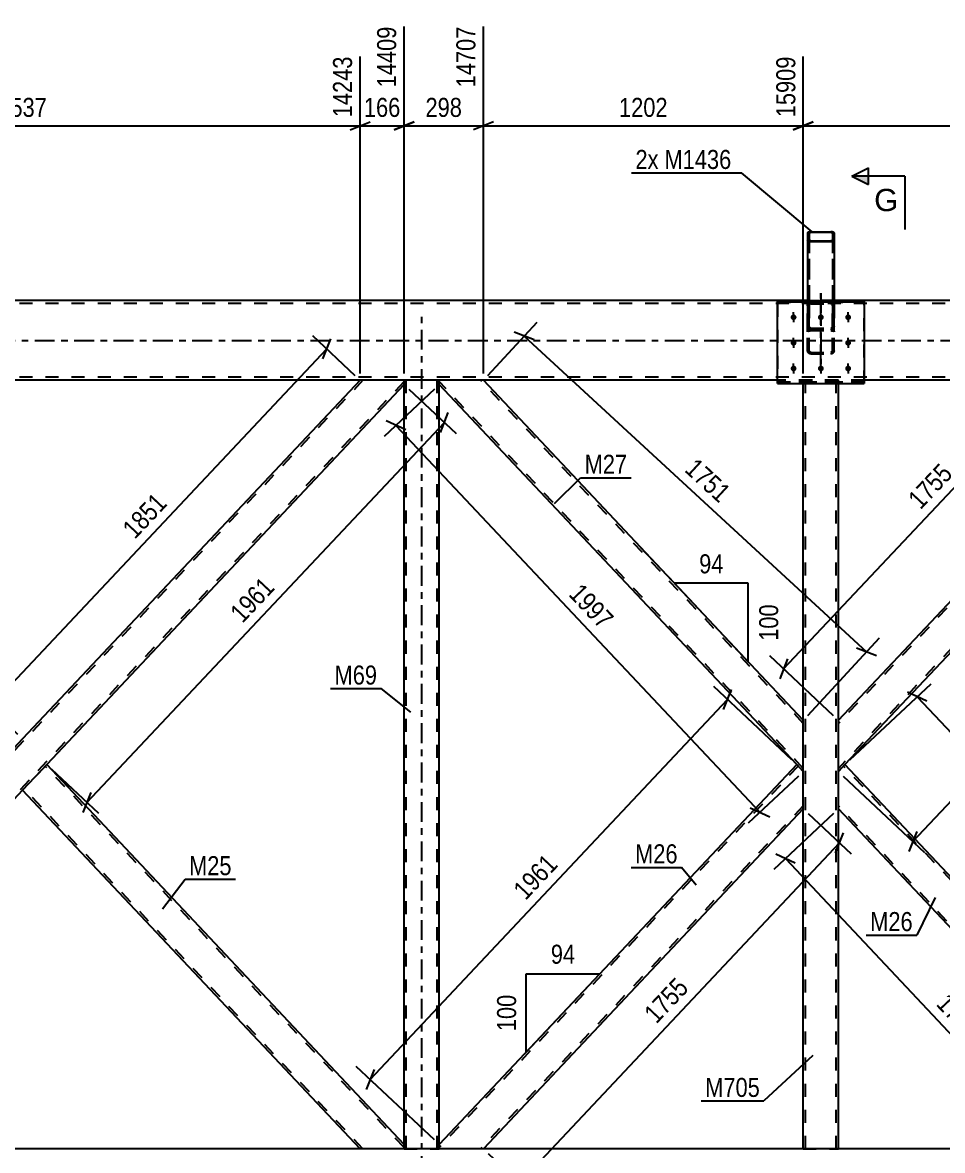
# Model space of a CAD drawing. Header units: millimetres. Extents: x -178 to 1011, y -683 to 158.
# Drawn here: x 519 to 657.3, y -121.8 to 47.8 of the extents above; entities that cross this region are included whole.
import ezdxf

# ---------------------------------------------------------------- set-up
doc = ezdxf.new("R2010")
doc.units = ezdxf.units.MM
doc.linetypes.add('DXK_LINE_DOT2', pattern=[3.9198, 1.9599, -1.9599])
doc.linetypes.add('DXK_LINE_DOT3', pattern=[5.9187, 2.979, -0.9799, 0.9799, -0.9799])
doc.styles.add('Arial', font='ARIAL.TTF', dxfattribs={"height": 0.2})
doc.styles.add('Arial Narrow', font='ARIALN.TTF', dxfattribs={"height": 0.2})

# ---------------------------------------------------------------- blocks, each defined once
blk = doc.blocks.new('Part-389678143-1467 - 1389')
at = {"color": 7, "linetype": 'DXK_LINE_DOT3'}
blk.add_line((639, 7.12), (639, -3.58), dxfattribs=at)
at = {"color": 7, "linetype": 'DXK_LINE_DOT2'}
for p, q in [((637, 5.32), (637.04, 5.51)), ((637, 1.27), (637, 5.32)), ((637, 5.32), (637, 2.08)), ((637.26, 5.41), (637.24, 5.32)), ((637.24, 1.27), (637.24, 5.32)), ((637.24, 2.08), (637.24, 5.32)), ((637.31, 5.5), (637.26, 5.41)), ((637.3, 5.79), (637.48, 5.83)), ((637.39, 5.55), (637.31, 5.5)), ((637.48, 5.57), (637.39, 5.55)), ((637.48, 5.83), (640.52, 5.83)), ((637.48, 5.57), (640.52, 5.57)), ((640.52, 5.83), (640.7, 5.79)), ((640.61, 5.55), (640.52, 5.57)), ((640.69, 5.5), (640.61, 5.55)), ((640.74, 5.41), (640.69, 5.5)), ((640.76, 5.32), (640.74, 5.41)), ((640.76, 1.27), (640.76, 5.32)), ((640.76, 5.32), (640.76, 2.08)), ((640.96, 5.51), (641, 5.32)), ((641, 1.27), (641, 5.32)), ((641, 2.08), (641, 5.32)), ((637, -1.59), (637, 2.08)), ((637.04, 1.89), (637, 2.08)), ((637.24, -1.59), (637.24, 2.08)), ((637.24, 2.08), (637.26, 1.98)), ((637.26, 1.98), (637.31, 1.9)), ((637.48, 1.72), (637.3, 1.69)), ((637.31, 1.9), (637.39, 1.84)), ((637.39, 1.84), (637.48, 1.83)), ((637.48, 1.83), (640.52, 1.83)), ((637.48, 1.72), (640.52, 1.72)), ((640.52, 1.83), (640.61, 1.84)), ((640.7, 1.69), (640.52, 1.72)), ((640.61, 1.84), (640.69, 1.9)), ((640.69, 1.9), (640.74, 1.98)), ((640.74, 1.98), (640.76, 2.08)), ((640.76, -1.59), (640.76, 2.08)), ((641, 2.08), (640.96, 1.89)), ((641, -1.59), (641, 2.08)), ((637.04, 1.44), (637, 1.27)), ((637, -1.59), (637, 1.27)), ((637.14, 1.59), (637.04, 1.44)), ((637.3, 1.69), (637.14, 1.59)), ((637.24, 1.27), (637.26, 1.36)), ((637.24, -1.59), (637.24, 1.27)), ((637.26, 1.36), (637.31, 1.43)), ((637.48, 1.57), (637.3, 1.61)), ((637.31, 1.43), (637.39, 1.48)), ((637.39, 1.48), (637.48, 1.5)), ((637.48, 1.57), (640.52, 1.57)), ((637.48, 1.5), (640.52, 1.5)), ((640.7, 1.61), (640.52, 1.57)), ((640.52, 1.5), (640.61, 1.48)), ((640.61, 1.48), (640.69, 1.43)), ((640.69, 1.43), (640.74, 1.36)), ((640.86, 1.59), (640.7, 1.69)), ((640.74, 1.36), (640.76, 1.27)), ((640.76, -1.59), (640.76, 1.27)), ((640.96, 1.44), (640.86, 1.59)), ((641, 1.27), (640.96, 1.44)), ((641, -1.59), (641, 1.27)), ((637, -1.59), (637.04, -1.76)), ((637.26, -1.67), (637.24, -1.59)), ((637.31, -1.74), (637.26, -1.67)), ((640.74, -1.67), (640.69, -1.74)), ((640.76, -1.59), (640.74, -1.67)), ((640.96, -1.76), (641, -1.59)), ((637.04, -1.76), (637.14, -1.9)), ((637.14, -1.9), (637.3, -2)), ((637.3, -2), (637.48, -2.04)), ((637.39, -1.79), (637.31, -1.74)), ((637.48, -1.81), (637.39, -1.79)), ((637.48, -1.81), (640.52, -1.81)), ((637.48, -2.04), (640.52, -2.04)), ((640.61, -1.79), (640.52, -1.81)), ((640.52, -2.04), (640.7, -2)), ((640.69, -1.74), (640.61, -1.79)), ((640.7, -2), (640.86, -1.9)), ((640.86, -1.9), (640.96, -1.76))]:
    blk.add_line(p, q, dxfattribs=at)
for centre, start, end in [((637.5, 5.34), 114.32, 159.2417), ((640.5, 5.34), 20.7583, 65.68), ((637.5, 2.06), 200.7583, 245.68), ((640.5, 2.06), 294.32, 339.2417)]:
    blk.add_arc(centre, 0.496, start, end, dxfattribs=at)
blk = doc.blocks.new('Part-389678143-1555 - 1389')
at = {"color": 7, "linetype": 'DXK_LINE_DOT2'}
blk.add_line((798, -121.6), (-18.36, -121.6), dxfattribs=at)
at = {"color": 2, "linetype": 'Continuous'}
blk.add_line((793.2, -121.6), (216.6, -121.6), dxfattribs=at)
blk = doc.blocks.new('Part-389678143-41321 - 1389')
at = {"color": 7, "linetype": 'DXK_LINE_DOT2'}
for p, q in [((637, 16.16), (637.04, 16.23)), ((637, 16.16), (637, 5.69)), ((637.04, 16.23), (637.14, 16.28)), ((637.14, 16.28), (637.3, 16.32)), ((637.26, 16.19), (637.24, 16.16)), ((637.24, 16.16), (637.24, 5.69)), ((637.31, 16.22), (637.26, 16.19)), ((637.3, 16.32), (637.48, 16.33)), ((637.39, 16.24), (637.31, 16.22)), ((637.48, 16.25), (637.39, 16.24)), ((637.48, 16.33), (640.52, 16.33)), ((637.48, 16.25), (640.52, 16.25)), ((640.52, 16.33), (640.7, 16.32)), ((640.61, 16.24), (640.52, 16.25)), ((640.69, 16.22), (640.61, 16.24)), ((640.74, 16.19), (640.69, 16.22)), ((640.7, 16.32), (640.86, 16.28)), ((640.76, 16.16), (640.74, 16.19)), ((640.76, 16.16), (640.76, 5.69)), ((640.86, 16.28), (640.96, 16.23)), ((640.96, 16.23), (641, 16.16)), ((641, 16.16), (641, 5.69)), ((637.04, 14.99), (637, 15.05)), ((637.14, 14.93), (637.04, 14.99)), ((637.3, 14.89), (637.14, 14.93)), ((637.24, 15.05), (637.26, 15.02)), ((637.26, 15.02), (637.31, 14.99)), ((637.48, 14.88), (637.3, 14.89)), ((637.31, 14.99), (637.39, 14.97)), ((637.39, 14.97), (637.48, 14.96)), ((637.48, 14.96), (640.52, 14.96)), ((637.48, 14.88), (640.52, 14.88)), ((640.52, 14.96), (640.61, 14.97)), ((640.7, 14.89), (640.52, 14.88)), ((640.61, 14.97), (640.69, 14.99)), ((640.69, 14.99), (640.74, 15.02)), ((640.86, 14.93), (640.7, 14.89)), ((640.74, 15.02), (640.76, 15.05)), ((640.96, 14.99), (640.86, 14.93)), ((641, 15.05), (640.96, 14.99)), ((641, 6), (637, 6)), ((637, 5.83), (637.24, 5.83)), ((637, 5.69), (637.04, 5.62)), ((637.04, 5.62), (637.14, 5.57)), ((637.14, 5.57), (637.3, 5.53)), ((637.26, 5.66), (637.24, 5.69)), ((637.31, 5.63), (637.26, 5.66)), ((637.3, 5.53), (637.48, 5.51)), ((637.39, 5.61), (637.31, 5.63)), ((637.48, 5.6), (637.39, 5.61)), ((637.48, 5.6), (640.52, 5.6)), ((637.48, 5.51), (640.52, 5.51)), ((640.61, 5.61), (640.52, 5.6)), ((640.52, 5.51), (640.7, 5.53)), ((640.69, 5.63), (640.61, 5.61)), ((640.74, 5.66), (640.69, 5.63)), ((640.7, 5.53), (640.86, 5.57)), ((640.76, 5.69), (640.74, 5.66)), ((640.76, 5.83), (641, 5.83)), ((640.86, 5.57), (640.96, 5.62)), ((640.96, 5.62), (641, 5.69))]:
    blk.add_line(p, q, dxfattribs=at)
blk = doc.blocks.new('Part-389678143-1482 - 1389')
at = {"color": 2, "linetype": 'Continuous'}
for p, q in [((641.64, -57.14), (689.73, -6)), ((696.36, -6.66), (642.63, -63.8)), ((696.36, -6.66), (696.36, -6)), ((641.64, -63.91), (641.64, -57.14)), ((641.64, -64.85), (641.64, -63.91))]:
    blk.add_line(p, q, dxfattribs=at)
at = {"color": 7, "linetype": 'DXK_LINE_DOT2'}
for p, q in [((690.17, -6), (641.64, -57.61)), ((696.36, -6.19), (641.64, -64.38)), ((696.36, -6), (689.73, -6)), ((642.63, -63.8), (641.64, -64.85)), ((641.64, -64.78), (641.64, -63.91)), ((641.64, -64.38), (641.64, -64.34))]:
    blk.add_line(p, q, dxfattribs=at)
blk = doc.blocks.new('Part-389678143-1570 - 1389')
at = {"color": 7, "linetype": 'DXK_LINE_DOT2'}
for p, q in [((838, 5.52), (0, 5.52)), ((641, 6), (637, 6)), ((838, -5.52), (0, -5.52)), ((645.5, -6), (632.5, -6))]:
    blk.add_line(p, q, dxfattribs=at)
at = {"color": 2, "linetype": 'Continuous'}
for p, q in [((637, 6), (461, 6)), ((817, 6), (641, 6)), ((632.5, -6), (465.5, -6)), ((812.5, -6), (645.5, -6))]:
    blk.add_line(p, q, dxfattribs=at)
at = {"color": 7, "linetype": 'DXK_LINE_DOT3'}
blk.add_line((0, 0), (838, 0), dxfattribs=at)
blk = doc.blocks.new('Bolt-389678143-1592 - 1389')
at = {"color": 1, "linetype": 'DXK_LINE_DOT2'}
for p, q in [((634.9, 3.08), (634.9, 4.22)), ((639, 3.08), (639, 4.22)), ((643.1, 3.08), (643.1, 4.22)), ((634.9, -0.77), (634.9, 0.36)), ((643.1, -0.77), (643.1, 0.36)), ((634.9, -4.63), (634.9, -3.49)), ((639, -4.63), (639, -3.49)), ((643.1, -4.63), (643.1, -3.49))]:
    blk.add_line(p, q, dxfattribs=at)
blk = doc.blocks.new('Part-389678143-1683 - 1389')
at = {"color": 7, "linetype": 'DXK_LINE_DOT2'}
for p, q in [((645.5, 5.95), (632.5, 5.95)), ((632.5, 5.95), (632.5, 5.48)), ((632.5, 5.73), (645.5, 5.73)), ((632.5, 5.52), (632.5, -6.48)), ((645.5, 5.95), (645.5, 5.48)), ((645.5, -6.48), (645.5, 5.52)), ((645.5, -6.27), (632.5, -6.27)), ((632.5, -6.48), (645.5, -6.48))]:
    blk.add_line(p, q, dxfattribs=at)
blk = doc.blocks.new('Part-389678143-1684 - 1389')
at = {"color": 7, "linetype": 'DXK_LINE_DOT3'}
blk.add_line((639, -3.58), (639, 7.12), dxfattribs=at)
at = {"color": 7, "linetype": 'DXK_LINE_DOT2'}
for p, q in [((637.03, 5.48), (637, 5.32)), ((637, 5.32), (637, 1.27)), ((637, 2.08), (637, 5.22)), ((637.04, 5.51), (637.03, 5.48)), ((637.24, 5.32), (637.26, 5.41)), ((637.24, 5.32), (637.24, 1.27)), ((637.24, 2.08), (637.24, 5.22)), ((637.26, 5.41), (637.31, 5.5)), ((637.48, 5.83), (637.3, 5.79)), ((637.31, 5.5), (637.39, 5.55)), ((637.39, 5.55), (637.48, 5.57)), ((637.48, 5.83), (640.52, 5.83)), ((637.48, 5.57), (640.52, 5.57)), ((640.7, 5.79), (640.52, 5.83)), ((640.52, 5.57), (640.61, 5.55)), ((640.61, 5.55), (640.69, 5.5)), ((640.69, 5.5), (640.74, 5.41)), ((640.74, 5.41), (640.76, 5.32)), ((640.76, 5.32), (640.76, 1.27)), ((640.76, 2.08), (640.76, 5.22)), ((640.97, 5.48), (640.96, 5.51)), ((641, 5.32), (640.97, 5.48)), ((641, 5.32), (641, 1.27)), ((641, 2.08), (641, 5.22)), ((637, -1.59), (637, 2.08)), ((637, 2.08), (637.04, 1.89)), ((637.24, -1.59), (637.24, 2.08)), ((637.26, 1.98), (637.24, 2.08)), ((637.31, 1.9), (637.26, 1.98)), ((637.3, 1.69), (637.48, 1.72)), ((637.39, 1.84), (637.31, 1.9)), ((637.48, 1.83), (637.39, 1.84)), ((637.48, 1.83), (640.52, 1.83)), ((637.48, 1.72), (640.52, 1.72)), ((640.61, 1.84), (640.52, 1.83)), ((640.52, 1.72), (640.7, 1.69)), ((640.69, 1.9), (640.61, 1.84)), ((640.74, 1.98), (640.69, 1.9)), ((640.76, 2.08), (640.74, 1.98)), ((640.76, -1.59), (640.76, 2.08)), ((640.96, 1.89), (641, 2.08)), ((641, -1.59), (641, 2.08)), ((637, 1.27), (637.04, 1.44)), ((637, -1.59), (637, 1.27)), ((637.04, 1.44), (637.14, 1.59)), ((637.14, 1.59), (637.3, 1.69)), ((637.26, 1.36), (637.24, 1.27)), ((637.24, -1.59), (637.24, 1.27)), ((637.31, 1.43), (637.26, 1.36)), ((637.3, 1.61), (637.48, 1.57)), ((637.39, 1.48), (637.31, 1.43)), ((637.48, 1.5), (637.39, 1.48)), ((637.48, 1.57), (640.52, 1.57)), ((637.48, 1.5), (640.52, 1.5)), ((640.52, 1.57), (640.7, 1.61)), ((640.61, 1.48), (640.52, 1.5)), ((640.69, 1.43), (640.61, 1.48)), ((640.74, 1.36), (640.69, 1.43)), ((640.7, 1.69), (640.86, 1.59)), ((640.76, 1.27), (640.74, 1.36)), ((640.76, -1.59), (640.76, 1.27)), ((640.86, 1.59), (640.96, 1.44)), ((640.96, 1.44), (641, 1.27)), ((641, -1.59), (641, 1.27)), ((637.04, -1.76), (637, -1.59)), ((637.24, -1.59), (637.26, -1.67)), ((637.26, -1.67), (637.31, -1.74)), ((640.69, -1.74), (640.74, -1.67)), ((640.74, -1.67), (640.76, -1.59)), ((641, -1.59), (640.96, -1.76)), ((637.14, -1.9), (637.04, -1.76)), ((637.3, -2), (637.14, -1.9)), ((637.48, -2.04), (637.3, -2)), ((637.31, -1.74), (637.39, -1.79)), ((637.39, -1.79), (637.48, -1.81)), ((637.48, -1.81), (640.52, -1.81)), ((637.48, -2.04), (640.52, -2.04)), ((640.52, -1.81), (640.61, -1.79)), ((640.7, -2), (640.52, -2.04)), ((640.61, -1.79), (640.69, -1.74)), ((640.86, -1.9), (640.7, -2)), ((640.96, -1.76), (640.86, -1.9))]:
    blk.add_line(p, q, dxfattribs=at)
for centre, start, end in [((637.5, 5.34), 114.32, 159.2417), ((640.5, 5.34), 20.7583, 65.68), ((637.5, 2.06), 200.7583, 245.68), ((640.5, 2.06), 294.32, 339.2417)]:
    blk.add_arc(centre, 0.496, start, end, dxfattribs=at)
blk = doc.blocks.new('Part-389678143-1830 - 1389')
at = {"color": 7, "linetype": 'DXK_LINE_DOT3'}
blk.add_line((579, -131.6), (579, 4), dxfattribs=at)
at = {"color": 7, "linetype": 'DXK_LINE_DOT2'}
for p, q in [((581.64, -6), (576.36, -6)), ((576.36, -6.66), (576.36, -6)), ((576.68, -121.6), (576.68, -6)), ((581.32, -121.6), (581.32, -6)), ((581.64, -6.66), (581.64, -6)), ((576.36, -121.6), (576.36, -120.94)), ((576.36, -121.6), (581.64, -121.6)), ((581.64, -121.6), (581.64, -120.94))]:
    blk.add_line(p, q, dxfattribs=at)
at = {"color": 2, "linetype": 'Continuous'}
for p, q in [((576.36, -120.94), (576.36, -6.66)), ((581.64, -120.94), (581.64, -6.66))]:
    blk.add_line(p, q, dxfattribs=at)
blk = doc.blocks.new('Part-389678143-1765 - 1389')
at = {"color": 2, "linetype": 'Continuous'}
for p, q in [((642.63, -63.8), (641.64, -64.85)), ((696.36, -120.94), (642.63, -63.8)), ((641.64, -69.53), (641.64, -64.85)), ((641.64, -70.46), (641.64, -69.53)), ((689.73, -121.6), (641.64, -70.46)), ((696.36, -121.6), (696.36, -120.94))]:
    blk.add_line(p, q, dxfattribs=at)
at = {"color": 7, "linetype": 'DXK_LINE_DOT2'}
for p, q in [((696.36, -121.41), (642.41, -64.03)), ((641.64, -70.39), (641.64, -69.53)), ((690.17, -121.6), (641.64, -69.99)), ((696.36, -121.6), (689.73, -121.6))]:
    blk.add_line(p, q, dxfattribs=at)
blk = doc.blocks.new('Part-389678143-1780 - 1389')
at = {"color": 2, "linetype": 'Continuous'}
for p, q in [((522.63, -63.8), (519, -67.65)), ((576.36, -120.94), (522.63, -63.8)), ((569.73, -121.6), (519, -67.65)), ((576.36, -121.6), (576.36, -120.94))]:
    blk.add_line(p, q, dxfattribs=at)
at = {"color": 7, "linetype": 'DXK_LINE_DOT2'}
for p, q in [((576.36, -121.41), (522.41, -64.03)), ((519.22, -67.42), (519.24, -67.4)), ((570.17, -121.6), (519.22, -67.42)), ((576.36, -121.6), (569.73, -121.6))]:
    blk.add_line(p, q, dxfattribs=at)
blk = doc.blocks.new('Part-389678143-41324 - 1389')
at = {"color": 2, "linetype": 'Continuous'}
for p, q in [((637.04, 16.23), (637, 16.16)), ((637, 16.16), (637, 5.95)), ((637.14, 16.28), (637.04, 16.23)), ((637.3, 16.32), (637.14, 16.28)), ((637.24, 16.16), (637.26, 16.19)), ((637.24, 16.16), (637.24, 15.05)), ((637.26, 16.19), (637.31, 16.22)), ((637.48, 16.34), (637.3, 16.32)), ((637.31, 16.22), (637.39, 16.24)), ((637.39, 16.24), (637.48, 16.25)), ((637.48, 16.34), (640.52, 16.34)), ((637.48, 16.25), (640.52, 16.25)), ((640.7, 16.32), (640.52, 16.34)), ((640.52, 16.25), (640.61, 16.24)), ((640.61, 16.24), (640.69, 16.22)), ((640.69, 16.22), (640.74, 16.19)), ((640.86, 16.28), (640.7, 16.32)), ((640.74, 16.19), (640.76, 16.16)), ((640.76, 16.16), (640.76, 15.05)), ((640.96, 16.23), (640.86, 16.28)), ((641, 16.16), (640.96, 16.23)), ((641, 16.16), (641, 5.95)), ((637, 15.05), (637.04, 14.99)), ((637.04, 14.99), (637.14, 14.93)), ((637.14, 14.93), (637.3, 14.89)), ((637.26, 15.02), (637.24, 15.05)), ((637.31, 14.99), (637.26, 15.02)), ((637.3, 14.89), (637.48, 14.88)), ((637.39, 14.97), (637.31, 14.99)), ((637.48, 14.97), (637.39, 14.97)), ((637.48, 14.97), (640.52, 14.97)), ((637.48, 14.88), (640.52, 14.88)), ((640.61, 14.97), (640.52, 14.97)), ((640.52, 14.88), (640.7, 14.89)), ((640.69, 14.99), (640.61, 14.97)), ((640.74, 15.02), (640.69, 14.99)), ((640.7, 14.89), (640.86, 14.93)), ((640.76, 15.05), (640.74, 15.02)), ((640.86, 14.93), (640.96, 14.99)), ((640.96, 14.99), (641, 15.05))]:
    blk.add_line(p, q, dxfattribs=at)
at = {"color": 7, "linetype": 'DXK_LINE_DOT2'}
for p, q in [((637.24, 15.05), (637.24, 5.69)), ((640.76, 15.05), (640.76, 5.69)), ((641, 6), (637, 6)), ((637, 5.95), (637, 5.69)), ((637, 5.83), (637.24, 5.83)), ((637.04, 5.62), (637, 5.69)), ((637.14, 5.57), (637.04, 5.62)), ((637.3, 5.53), (637.14, 5.57)), ((637.24, 5.69), (637.26, 5.66)), ((637.26, 5.66), (637.31, 5.63)), ((637.48, 5.51), (637.3, 5.53)), ((637.31, 5.63), (637.39, 5.61)), ((637.39, 5.61), (637.48, 5.6)), ((637.48, 5.6), (640.52, 5.6)), ((637.48, 5.51), (640.52, 5.51)), ((640.52, 5.6), (640.61, 5.61)), ((640.7, 5.53), (640.52, 5.51)), ((640.61, 5.61), (640.69, 5.63)), ((640.69, 5.63), (640.74, 5.66)), ((640.86, 5.57), (640.7, 5.53)), ((640.74, 5.66), (640.76, 5.69)), ((640.76, 5.83), (641, 5.83)), ((640.96, 5.62), (640.86, 5.57)), ((641, 5.69), (640.96, 5.62)), ((641, 5.95), (641, 5.69))]:
    blk.add_line(p, q, dxfattribs=at)
blk = doc.blocks.new('Part-389678143-1885 - 1389')
at = {"color": 2, "linetype": 'Continuous'}
for p, q in [((581.64, -6.66), (581.64, -6)), ((635.38, -63.8), (581.64, -6.66)), ((636.36, -57.14), (588.27, -6)), ((636.36, -64.85), (636.36, -57.14))]:
    blk.add_line(p, q, dxfattribs=at)
at = {"color": 7, "linetype": 'DXK_LINE_DOT2'}
for p, q in [((588.27, -6), (581.64, -6)), ((636.36, -64.38), (581.64, -6.19)), ((636.36, -57.61), (587.83, -6)), ((636.36, -64.85), (635.38, -63.8)), ((636.36, -64.38), (636.36, -64.34))]:
    blk.add_line(p, q, dxfattribs=at)
blk = doc.blocks.new('Part-389678143-1890 - 1389')
at = {"color": 2, "linetype": 'Continuous'}
for p, q in [((635.38, -63.8), (581.64, -120.94)), ((636.36, -64.85), (635.38, -63.8)), ((636.36, -70.46), (636.36, -64.85)), ((636.36, -70.46), (588.27, -121.6)), ((581.64, -121.6), (581.64, -120.94))]:
    blk.add_line(p, q, dxfattribs=at)
at = {"color": 7, "linetype": 'DXK_LINE_DOT2'}
for p, q in [((635.6, -64.03), (581.64, -121.41)), ((636.36, -69.99), (587.83, -121.6)), ((588.27, -121.6), (581.64, -121.6))]:
    blk.add_line(p, q, dxfattribs=at)
blk = doc.blocks.new('Part-389678143-1900 - 1389')
at = {"color": 7, "linetype": 'DXK_LINE_DOT2'}
for p, q in [((570.17, -6), (461.64, -121.41)), ((576.36, -6.19), (467.83, -121.6)), ((576.36, -6), (569.73, -6)), ((519, -59.95), (515.38, -63.8)), ((522.63, -63.8), (519, -67.65)), ((468.27, -121.6), (461.64, -121.6))]:
    blk.add_line(p, q, dxfattribs=at)
at = {"color": 2, "linetype": 'Continuous'}
for p, q in [((569.73, -6), (519, -59.95)), ((576.36, -6.66), (522.63, -63.8)), ((576.36, -6.66), (576.36, -6)), ((461.64, -120.94), (515.38, -63.8)), ((519, -67.65), (468.27, -121.6)), ((461.64, -121.6), (461.64, -120.94))]:
    blk.add_line(p, q, dxfattribs=at)
blk = doc.blocks.new('Bolt-389678143-1974 - 1389')
at = {"linetype": 'Continuous'}
for points in [[(634.9, 3.89), (634.99, 3.88), (635.08, 3.85), (635.16, 3.81), (635.23, 3.75), (635.28, 3.68), (635.32, 3.6), (635.34, 3.52), (635.34, 3.43), (635.32, 3.35), (635.28, 3.27), (635.23, 3.2), (635.16, 3.14), (635.08, 3.1), (634.99, 3.07), (634.9, 3.06), (634.81, 3.07), (634.72, 3.1), (634.64, 3.14), (634.57, 3.2), (634.52, 3.27), (634.48, 3.35), (634.46, 3.43), (634.46, 3.52), (634.48, 3.6), (634.52, 3.68), (634.57, 3.75), (634.64, 3.81), (634.72, 3.85), (634.81, 3.88)], [(639, 3.89), (639.09, 3.88), (639.18, 3.85), (639.26, 3.81), (639.33, 3.75), (639.38, 3.68), (639.42, 3.6), (639.44, 3.52), (639.44, 3.43), (639.42, 3.35), (639.38, 3.27), (639.33, 3.2), (639.26, 3.14), (639.18, 3.1), (639.09, 3.07), (639, 3.06), (638.91, 3.07), (638.82, 3.1), (638.74, 3.14), (638.67, 3.2), (638.62, 3.27), (638.58, 3.35), (638.56, 3.43), (638.56, 3.52), (638.58, 3.6), (638.62, 3.68), (638.67, 3.75), (638.74, 3.81), (638.82, 3.85), (638.91, 3.88)], [(643.1, 3.89), (643.19, 3.88), (643.28, 3.85), (643.36, 3.81), (643.43, 3.75), (643.48, 3.68), (643.52, 3.6), (643.54, 3.52), (643.54, 3.43), (643.52, 3.35), (643.48, 3.27), (643.43, 3.2), (643.36, 3.14), (643.28, 3.1), (643.19, 3.07), (643.1, 3.06), (643.01, 3.07), (642.92, 3.1), (642.84, 3.14), (642.77, 3.2), (642.72, 3.27), (642.68, 3.35), (642.66, 3.43), (642.66, 3.52), (642.68, 3.6), (642.72, 3.68), (642.77, 3.75), (642.84, 3.81), (642.92, 3.85), (643.01, 3.88)], [(634.9, 0.04), (634.99, 0.03), (635.08, 0), (635.16, -0.04), (635.23, -0.1), (635.28, -0.17), (635.32, -0.25), (635.34, -0.33), (635.34, -0.42), (635.32, -0.5), (635.28, -0.58), (635.23, -0.65), (635.16, -0.71), (635.08, -0.75), (634.99, -0.78), (634.9, -0.79), (634.81, -0.78), (634.72, -0.75), (634.64, -0.71), (634.57, -0.65), (634.52, -0.58), (634.48, -0.5), (634.46, -0.42), (634.46, -0.33), (634.48, -0.25), (634.52, -0.17), (634.57, -0.1), (634.64, -0.04), (634.72, 0), (634.81, 0.03)], [(643.1, 0.04), (643.19, 0.03), (643.28, 0), (643.36, -0.04), (643.43, -0.1), (643.48, -0.17), (643.52, -0.25), (643.54, -0.33), (643.54, -0.42), (643.52, -0.5), (643.48, -0.58), (643.43, -0.65), (643.36, -0.71), (643.28, -0.75), (643.19, -0.78), (643.1, -0.79), (643.01, -0.78), (642.92, -0.75), (642.84, -0.71), (642.77, -0.65), (642.72, -0.58), (642.68, -0.5), (642.66, -0.42), (642.66, -0.33), (642.68, -0.25), (642.72, -0.17), (642.77, -0.1), (642.84, -0.04), (642.92, 0), (643.01, 0.03)], [(634.9, -3.82), (634.99, -3.82), (635.08, -3.85), (635.16, -3.89), (635.23, -3.95), (635.28, -4.02), (635.32, -4.1), (635.34, -4.19), (635.34, -4.27), (635.32, -4.36), (635.28, -4.44), (635.23, -4.51), (635.16, -4.56), (635.08, -4.61), (634.99, -4.63), (634.9, -4.64), (634.81, -4.63), (634.72, -4.61), (634.64, -4.56), (634.57, -4.51), (634.52, -4.44), (634.48, -4.36), (634.46, -4.27), (634.46, -4.19), (634.48, -4.1), (634.52, -4.02), (634.57, -3.95), (634.64, -3.89), (634.72, -3.85), (634.81, -3.82)], [(639, -3.82), (639.09, -3.82), (639.18, -3.85), (639.26, -3.89), (639.33, -3.95), (639.38, -4.02), (639.42, -4.1), (639.44, -4.19), (639.44, -4.27), (639.42, -4.36), (639.38, -4.44), (639.33, -4.51), (639.26, -4.56), (639.18, -4.61), (639.09, -4.63), (639, -4.64), (638.91, -4.63), (638.82, -4.61), (638.74, -4.56), (638.67, -4.51), (638.62, -4.44), (638.58, -4.36), (638.56, -4.27), (638.56, -4.19), (638.58, -4.1), (638.62, -4.02), (638.67, -3.95), (638.74, -3.89), (638.82, -3.85), (638.91, -3.82)], [(643.1, -3.82), (643.19, -3.82), (643.28, -3.85), (643.36, -3.89), (643.43, -3.95), (643.48, -4.02), (643.52, -4.1), (643.54, -4.19), (643.54, -4.27), (643.52, -4.36), (643.48, -4.44), (643.43, -4.51), (643.36, -4.56), (643.28, -4.61), (643.19, -4.63), (643.1, -4.64), (643.01, -4.63), (642.92, -4.61), (642.84, -4.56), (642.77, -4.51), (642.72, -4.44), (642.68, -4.36), (642.66, -4.27), (642.66, -4.19), (642.68, -4.1), (642.72, -4.02), (642.77, -3.95), (642.84, -3.89), (642.92, -3.85), (643.01, -3.82)]]:
    blk.add_hatch(color=1, dxfattribs=at).paths.add_polyline_path(points)
at = {"color": 1, "linetype": 'Continuous'}
for p, q in [((634.9, 3.87), (634.9, 2.74)), ((639, 3.87), (639, 2.74)), ((643.1, 3.87), (643.1, 2.74)), ((634.9, 0.02), (634.9, -1.11)), ((643.1, 0.02), (643.1, -1.11)), ((634.9, -3.83), (634.9, -4.97)), ((639, -3.83), (639, -4.97)), ((643.1, -3.83), (643.1, -4.97))]:
    blk.add_line(p, q, dxfattribs=at)
blk = doc.blocks.new('Part-389678143-2103 - 1389')
at = {"color": 7, "linetype": 'DXK_LINE_DOT2'}
for p, q in [((641.64, -6), (636.36, -6)), ((636.36, -6.48), (636.36, -6)), ((636.68, -121.6), (636.68, -6)), ((641.32, -121.6), (641.32, -6)), ((641.64, -6.48), (641.64, -6)), ((636.36, -70.46), (636.36, -57.14)), ((641.64, -70.46), (641.64, -57.14)), ((636.36, -121.6), (641.64, -121.6))]:
    blk.add_line(p, q, dxfattribs=at)
at = {"color": 2, "linetype": 'Continuous'}
for p, q in [((636.36, -57.14), (636.36, -6.48)), ((641.64, -57.14), (641.64, -6.48)), ((636.36, -121.6), (636.36, -70.46)), ((641.64, -121.6), (641.64, -70.46))]:
    blk.add_line(p, q, dxfattribs=at)
blk = doc.blocks.new('Part-389678143-7969 - 1389')
at = {"color": 2, "linetype": 'Continuous'}
for p, q in [((645.5, 5.95), (632.5, 5.95)), ((632.5, 5.73), (632.5, 5.95)), ((645.5, 5.73), (632.5, 5.73)), ((632.5, -6.48), (632.5, 5.73)), ((645.5, 5.95), (645.5, 5.73)), ((645.5, 5.73), (645.5, -6.48)), ((632.5, -6.48), (645.5, -6.48))]:
    blk.add_line(p, q, dxfattribs=at)
at = {"color": 7, "linetype": 'DXK_LINE_DOT2'}
for p, q in [((632.5, 5.73), (632.5, 5.95)), ((645.5, 5.73), (645.5, 5.95)), ((632.5, -6.26), (645.5, -6.26))]:
    blk.add_line(p, q, dxfattribs=at)
blk = doc.blocks.new('StraightDimension-389678143-45959 - 1389')
at = {"color": 7, "linetype": 'Continuous'}
for p, q in [((576.36, -5), (576.36, 47.2)), ((569.73, -5), (569.73, 42.7)), ((568.23, 31.66), (571.23, 32.86)), ((569.73, 32.26), (576.36, 32.26)), ((577.86, 32.86), (574.86, 31.66))]:
    blk.add_line(p, q, dxfattribs=at)
at = {"color": 0}
blk.add_wipeout([(576.39, 33.01), (576.39, 37.21), (569.71, 37.21), (569.71, 33.01)], dxfattribs=at)
at = {"color": 3, "style": 'Arial Narrow'}
blk.add_text('166', height=2.863, dxfattribs=at).set_placement((570.31, 33.61))
at = {"color": 0, "linetype": 'Continuous'}
blk.add_wipeout([(575.76, 47.8), (571.56, 47.8), (571.56, 37.46), (575.76, 37.46)], dxfattribs=at)
at = {"color": 3, "linetype": 'Continuous', "style": 'Arial Narrow'}
blk.add_text('14409', height=2.863, rotation=90.0002, dxfattribs=at).set_placement((575.16, 38.06))
blk = doc.blocks.new('StraightDimension-389678143-45957 - 1389')
at = {"color": 7, "linetype": 'Continuous'}
for p, q in [((588.27, -5), (588.27, 47.2)), ((636.36, -5), (636.36, 42.7)), ((589.77, 32.86), (586.77, 31.66)), ((588.27, 32.26), (636.36, 32.26)), ((634.86, 31.66), (637.86, 32.86))]:
    blk.add_line(p, q, dxfattribs=at)
at = {"color": 0, "linetype": 'Continuous'}
blk.add_wipeout([(635.76, 43.3), (631.56, 43.3), (631.56, 32.96), (635.76, 32.96)], dxfattribs=at)
at = {"color": 0}
blk.add_wipeout([(616.57, 33.01), (616.57, 37.21), (608.06, 37.21), (608.06, 33.01)], dxfattribs=at)
at = {"color": 3, "linetype": 'Continuous', "style": 'Arial Narrow'}
blk.add_text('15909', height=2.863, rotation=90.0002, dxfattribs=at).set_placement((635.16, 33.56))
at = {"color": 3, "style": 'Arial Narrow'}
blk.add_text('1202', height=2.863, dxfattribs=at).set_placement((608.66, 33.61))
blk = doc.blocks.new('StraightDimension-389678143-2228 - 1389')
at = {"color": 7, "linetype": 'Continuous'}
for p, q in [((580.91, -7.35), (573.37, -14.44)), ((576.59, -13.47), (573.66, -12.11)), ((575.12, -12.79), (629.84, -70.98)), ((635.63, -65.53), (628.09, -72.62)), ((628.38, -70.3), (631.31, -71.66))]:
    blk.add_line(p, q, dxfattribs=at)
at = {"color": 0}
blk.add_wipeout([(605.94, -44.47), (609, -41.59), (603.17, -35.39), (600.11, -38.27)], dxfattribs=at)
at = {"color": 3, "style": 'Arial Narrow'}
blk.add_text('1997', height=2.863, rotation=-46.7591, dxfattribs=at).set_placement((600.96, -38.3))
blk = doc.blocks.new('StraightDimension-389678143-2692 - 1389')
at = {"color": 7, "linetype": 'Continuous'}
for p, q in [((637.09, -71.15), (643.56, -77.23)), ((641.22, -77.09), (642.4, -74.08)), ((593.72, -126.73), (641.81, -75.59)), ((589, -122.29), (595.47, -128.37)), ((594.31, -125.22), (593.13, -128.23))]:
    blk.add_line(p, q, dxfattribs=at)
at = {"color": 0}
blk.add_wipeout([(620.13, -97.54), (617.08, -94.67), (611.24, -100.87), (614.3, -103.74)], dxfattribs=at)
at = {"color": 3, "style": 'Arial Narrow'}
blk.add_text('1755', height=2.863, rotation=46.7591, dxfattribs=at).set_placement((614.28, -102.9))
blk = doc.blocks.new('StraightDimension-389678143-2713 - 1389')
at = {"color": 7, "linetype": 'Continuous'}
for p, q in [((634.65, -63.11), (622.9, -52.06)), ((624.38, -55.52), (625.56, -52.51)), ((571.24, -111.15), (624.97, -54.01)), ((580.91, -120.25), (569.16, -109.2)), ((571.83, -109.65), (570.65, -112.66))]:
    blk.add_line(p, q, dxfattribs=at)
at = {"color": 0}
blk.add_wipeout([(600.47, -78.97), (597.41, -76.09), (591.58, -82.29), (594.64, -85.17)], dxfattribs=at)
at = {"color": 3, "style": 'Arial Narrow'}
blk.add_text('1961', height=2.863, rotation=46.7591, dxfattribs=at).set_placement((594.62, -84.32))
blk = doc.blocks.new('StraightDimension-389678143-45960 - 1389')
at = {"color": 7, "linetype": 'Continuous'}
for p, q in [((468.27, -5), (468.27, 47.2)), ((569.73, -5), (569.73, 42.7)), ((469.77, 32.86), (466.77, 31.66)), ((468.27, 32.26), (569.73, 32.26)), ((568.23, 31.66), (571.23, 32.86))]:
    blk.add_line(p, q, dxfattribs=at)
at = {"color": 0, "linetype": 'Continuous'}
blk.add_wipeout([(569.13, 43.3), (564.93, 43.3), (564.93, 32.96), (569.13, 32.96)], dxfattribs=at)
at = {"color": 0}
blk.add_wipeout([(523.26, 33.01), (523.26, 37.21), (514.75, 37.21), (514.75, 33.01)], dxfattribs=at)
at = {"color": 3, "linetype": 'Continuous', "style": 'Arial Narrow'}
blk.add_text('14243', height=2.863, rotation=90.0002, dxfattribs=at).set_placement((568.53, 33.56))
at = {"color": 3, "style": 'Arial Narrow'}
blk.add_text('2537', height=2.863, dxfattribs=at).set_placement((515.35, 33.61))
blk = doc.blocks.new('StraightDimension-389678143-45958 - 1389')
at = {"color": 7, "linetype": 'Continuous'}
for p, q in [((576.36, -5), (576.36, 47.2)), ((588.27, -5), (588.27, 47.2)), ((574.86, 31.66), (577.86, 32.86)), ((576.36, 32.26), (588.27, 32.26)), ((589.77, 32.86), (586.77, 31.66))]:
    blk.add_line(p, q, dxfattribs=at)
at = {"color": 0}
blk.add_wipeout([(585.66, 33.01), (585.66, 37.21), (578.97, 37.21), (578.97, 33.01)], dxfattribs=at)
at = {"color": 3, "style": 'Arial Narrow'}
blk.add_text('298', height=2.863, dxfattribs=at).set_placement((579.57, 33.61))
at = {"color": 0, "linetype": 'Continuous'}
blk.add_wipeout([(587.67, 47.8), (583.47, 47.8), (583.47, 37.46), (587.67, 37.46)], dxfattribs=at)
at = {"color": 3, "linetype": 'Continuous', "style": 'Arial Narrow'}
blk.add_text('14707', height=2.863, rotation=90.0002, dxfattribs=at).set_placement((587.07, 38.06))
blk = doc.blocks.new('AngleDimension-389678143-2334 - 1389')
at = {"color": 7, "linetype": 'Continuous'}
for p, q in [((611.86, -31.09), (616.99, -36.54)), ((628.09, -36.54), (616.99, -36.54)), ((628.09, -48.34), (616.99, -36.54)), ((628.09, -48.34), (628.09, -36.54))]:
    blk.add_line(p, q, dxfattribs=at)
at = {"color": 0}
for points in [[(624.97, -35.64), (624.97, -31.44), (620.11, -31.44), (620.11, -35.64)], [(633.19, -39.1), (628.99, -39.1), (628.99, -45.79), (633.19, -45.79)]]:
    blk.add_wipeout(points, dxfattribs=at)
at = {"color": 3, "style": 'Arial Narrow'}
blk.add_text('94', height=2.863, dxfattribs=at).set_placement((620.71, -35.04))
blk.add_text('100', height=2.863, rotation=90.0002, dxfattribs=at).set_placement((632.59, -45.19))
blk = doc.blocks.new('StraightDimension-389678143-21541 - 1389')
at = {"color": 7, "linetype": 'Continuous'}
for p, q in [((640.91, -71.15), (631.93, -79.6)), ((635.14, -78.63), (632.21, -77.27)), ((633.67, -77.95), (681.77, -129.09)), ((689.01, -122.29), (680.02, -130.74)), ((680.3, -128.41), (683.23, -129.77))]:
    blk.add_line(p, q, dxfattribs=at)
at = {"color": 0}
blk.add_wipeout([(661.18, -106.11), (664.24, -103.23), (658.41, -97.03), (655.35, -99.91)], dxfattribs=at)
at = {"color": 3, "style": 'Arial Narrow'}
blk.add_text('1755', height=2.863, rotation=-46.7591, dxfattribs=at).set_placement((656.2, -99.93))
blk = doc.blocks.new('StraightDimension-389678143-21562 - 1389')
at = {"color": 7, "linetype": 'Continuous'}
for p, q in [((643.35, -63.11), (655.56, -51.64)), ((654.95, -54.27), (652.02, -52.91)), ((653.48, -53.59), (707.22, -110.73)), ((697.09, -120.25), (709.29, -108.78)), ((705.75, -110.05), (708.68, -111.41))]:
    blk.add_line(p, q, dxfattribs=at)
at = {"color": 0}
blk.add_wipeout([(683.81, -84.75), (686.87, -81.87), (681.04, -75.67), (677.98, -78.54)], dxfattribs=at)
at = {"color": 3, "style": 'Arial Narrow'}
blk.add_text('1961', height=2.863, rotation=-46.7591, dxfattribs=at).set_placement((678.83, -78.57))
blk = doc.blocks.new('StraightDimension-389678143-2610 - 1389')
at = {"color": 7, "linetype": 'Continuous'}
for p, q in [((569.01, -5.31), (562.65, 0.66)), ((564.14, -2.8), (565.32, 0.21)), ((514, -55.24), (564.73, -1.29)), ((518.27, -59.26), (511.92, -53.29)), ((514.59, -53.74), (513.41, -56.74))]:
    blk.add_line(p, q, dxfattribs=at)
at = {"color": 0}
blk.add_wipeout([(541.73, -24.65), (538.67, -21.78), (532.84, -27.98), (535.9, -30.85)], dxfattribs=at)
at = {"color": 3, "style": 'Arial Narrow'}
blk.add_text('1851', height=2.863, rotation=46.7591, dxfattribs=at).set_placement((535.88, -30.01))
blk = doc.blocks.new('StraightDimension-389678143-2245 - 1389')
at = {"color": 7, "linetype": 'Continuous'}
for p, q in [((588.95, -5.26), (596.34, 2.75)), ((595.91, 0.08), (592.9, 1.23)), ((594.4, 0.65), (645.87, -46.83)), ((637.04, -56.4), (647.81, -44.73)), ((644.36, -46.25), (647.38, -47.4))]:
    blk.add_line(p, q, dxfattribs=at)
at = {"color": 0}
blk.add_wipeout([(623.78, -25.42), (626.62, -22.33), (620.37, -16.56), (617.52, -19.65)], dxfattribs=at)
at = {"color": 3, "style": 'Arial Narrow'}
blk.add_text('1751', height=2.863, rotation=-42.6911, dxfattribs=at).set_placement((618.37, -19.62))
blk = doc.blocks.new('AngleDimension-389678143-2306 - 1389')
at = {"color": 7, "linetype": 'Continuous'}
for p, q in [((594.69, -95.26), (605.79, -95.26)), ((594.69, -107.06), (605.79, -95.26)), ((594.69, -107.06), (594.69, -95.26)), ((594.17, -107.62), (594.69, -107.06))]:
    blk.add_line(p, q, dxfattribs=at)
at = {"color": 0}
for points in [[(602.67, -94.36), (602.67, -90.16), (597.81, -90.16), (597.81, -94.36)], [(593.79, -97.82), (589.59, -97.82), (589.59, -104.5), (593.79, -104.5)]]:
    blk.add_wipeout(points, dxfattribs=at)
at = {"color": 3, "style": 'Arial Narrow'}
blk.add_text('94', height=2.863, dxfattribs=at).set_placement((598.41, -93.76))
blk.add_text('100', height=2.863, rotation=90.0002, dxfattribs=at).set_placement((593.19, -103.9))
blk = doc.blocks.new('StraightDimension-389678143-2631 - 1389')
at = {"color": 7, "linetype": 'Continuous'}
for p, q in [((577.09, -7.35), (584.16, -13.99)), ((581.82, -13.85), (583, -10.85)), ((528.67, -69.49), (582.41, -12.35)), ((523.35, -64.49), (530.42, -71.13)), ((529.27, -67.99), (528.08, -70.99))]:
    blk.add_line(p, q, dxfattribs=at)
at = {"color": 0}
blk.add_wipeout([(557.91, -37.3), (554.85, -34.43), (549.02, -40.63), (552.08, -43.51)], dxfattribs=at)
at = {"color": 3, "style": 'Arial Narrow'}
blk.add_text('1961', height=2.863, rotation=46.7591, dxfattribs=at).set_placement((552.05, -42.66))
blk = doc.blocks.new('StraightDimension-389678143-2804 - 1389')
at = {"color": 7, "linetype": 'Continuous'}
for p, q in [((689.01, -5.31), (679.42, 3.7)), ((633.41, -49.4), (681.5, 1.74)), ((680.91, 0.24), (682.09, 3.25)), ((640.91, -56.46), (631.33, -47.44)), ((634, -47.89), (632.82, -50.9))]:
    blk.add_line(p, q, dxfattribs=at)
at = {"color": 0}
blk.add_wipeout([(659.82, -20.21), (656.76, -17.33), (650.93, -23.54), (653.99, -26.41)], dxfattribs=at)
at = {"color": 3, "style": 'Arial Narrow'}
blk.add_text('1755', height=2.863, rotation=46.7591, dxfattribs=at).set_placement((653.97, -25.57))
blk = doc.blocks.new('StraightDimension-389678143-2825 - 1389')
at = {"color": 7, "linetype": 'Continuous'}
for p, q in [((697.09, -7.35), (709.3, -18.83)), ((706.96, -18.69), (708.15, -15.68)), ((652.83, -75.37), (707.56, -17.19)), ((642.37, -65.53), (654.58, -77.02)), ((653.43, -73.87), (652.24, -76.88))]:
    blk.add_line(p, q, dxfattribs=at)
at = {"color": 0}
blk.add_wipeout([(682.56, -42.67), (679.5, -39.79), (673.67, -45.99), (676.73, -48.87)], dxfattribs=at)
at = {"color": 3, "style": 'Arial Narrow'}
blk.add_text('1997', height=2.863, rotation=46.7591, dxfattribs=at).set_placement((676.71, -48.02))
blk = doc.blocks.new('StraightDimension-389678143-45956 - 1389')
at = {"color": 7, "linetype": 'Continuous'}
for p, q in [((636.36, -5), (636.36, 42.7)), ((689.73, -5), (689.73, 42.7)), ((637.86, 32.86), (634.86, 31.66)), ((636.36, 32.26), (689.73, 32.26)), ((688.23, 31.66), (691.23, 32.86))]:
    blk.add_line(p, q, dxfattribs=at)
at = {"color": 0, "linetype": 'Continuous'}
blk.add_wipeout([(689.13, 43.3), (684.93, 43.3), (684.93, 32.96), (689.13, 32.96)], dxfattribs=at)
at = {"color": 0}
blk.add_wipeout([(667.3, 33.01), (667.3, 37.21), (658.79, 37.21), (658.79, 33.01)], dxfattribs=at)
at = {"color": 3, "linetype": 'Continuous', "style": 'Arial Narrow'}
blk.add_text('17243', height=2.863, rotation=90.0002, dxfattribs=at).set_placement((688.53, 33.56))
at = {"color": 3, "style": 'Arial Narrow'}
blk.add_text('1334', height=2.863, dxfattribs=at).set_placement((659.39, 33.61))
blk = doc.blocks.new('Mark-389678143-1826 - 1389')
at = {"color": 0}
blk.add_wipeout([(572.3, -51.77), (572.3, -48.77), (565.9, -48.77), (565.9, -51.77)], dxfattribs=at)
blk.add_wipeout([(572.3, -51.77), (572.3, -48.77), (565.9, -48.77), (565.9, -51.77)], dxfattribs=at)
at = {"color": 30, "linetype": 'Continuous'}
for p in [(565.3, -52.37), (577.35, -55.9)]:
    blk.add_line(p, (572.9, -52.37), dxfattribs=at)
at = {"color": 3, "style": 'Arial Narrow'}
blk.add_text('M69', height=2.863, dxfattribs=at).set_placement((565.9, -51.77))
blk = doc.blocks.new('Mark-389678143-1761 - 1389')
at = {"color": 0}
blk.add_wipeout([(652.81, -88.85), (652.81, -85.85), (646.42, -85.85), (646.42, -88.85)], dxfattribs=at)
blk.add_wipeout([(652.81, -88.85), (652.81, -85.85), (646.42, -85.85), (646.42, -88.85)], dxfattribs=at)
at = {"color": 30, "linetype": 'Continuous'}
for p in [(656.2, -83.79), (645.82, -89.45)]:
    blk.add_line(p, (653.41, -89.45), dxfattribs=at)
at = {"color": 3, "style": 'Arial Narrow'}
blk.add_text('M26', height=2.863, dxfattribs=at).set_placement((646.42, -88.85))
blk = doc.blocks.new('Mark-389678143-1776 - 1389')
at = {"color": 0}
blk.add_wipeout([(550.42, -80.44), (550.42, -77.44), (544.03, -77.44), (544.03, -80.44)], dxfattribs=at)
blk.add_wipeout([(550.42, -80.44), (550.42, -77.44), (544.03, -77.44), (544.03, -80.44)], dxfattribs=at)
at = {"color": 30, "linetype": 'Continuous'}
for p, q in [((540.02, -85.51), (543.43, -81.04)), ((543.43, -81.04), (551.02, -81.04))]:
    blk.add_line(p, q, dxfattribs=at)
at = {"color": 3, "style": 'Arial Narrow'}
blk.add_text('M25', height=2.863, dxfattribs=at).set_placement((544.03, -80.44))
blk = doc.blocks.new('Mark-389678143-1881 - 1389')
at = {"color": 0}
blk.add_wipeout([(609.88, -20.07), (609.88, -17.07), (603.49, -17.07), (603.49, -20.07)], dxfattribs=at)
blk.add_wipeout([(609.88, -20.07), (609.88, -17.07), (603.49, -17.07), (603.49, -20.07)], dxfattribs=at)
at = {"color": 30, "linetype": 'Continuous'}
for p, q in [((598.95, -24.54), (602.89, -20.67)), ((602.89, -20.67), (610.48, -20.67))]:
    blk.add_line(p, q, dxfattribs=at)
at = {"color": 3, "style": 'Arial Narrow'}
blk.add_text('M27', height=2.863, dxfattribs=at).set_placement((603.49, -20.07))
blk = doc.blocks.new('Mark-389678143-1886 - 1389')
at = {"color": 0}
blk.add_wipeout([(617.47, -78.66), (617.47, -75.66), (611.08, -75.66), (611.08, -78.66)], dxfattribs=at)
blk.add_wipeout([(617.47, -78.66), (617.47, -75.66), (611.08, -75.66), (611.08, -78.66)], dxfattribs=at)
at = {"color": 30, "linetype": 'Continuous'}
for p in [(610.48, -79.26), (620.24, -81.92)]:
    blk.add_line(p, (618.07, -79.26), dxfattribs=at)
at = {"color": 3, "style": 'Arial Narrow'}
blk.add_text('M26', height=2.863, dxfattribs=at).set_placement((611.08, -78.66))
blk = doc.blocks.new('Mark-389678143-2099 - 1389')
at = {"color": 0}
blk.add_wipeout([(629.85, -113.79), (629.85, -110.79), (621.62, -110.79), (621.62, -113.79)], dxfattribs=at)
blk.add_wipeout([(629.85, -113.79), (629.85, -110.79), (621.62, -110.79), (621.62, -113.79)], dxfattribs=at)
at = {"color": 30, "linetype": 'Continuous'}
for p in [(637.82, -107.58), (621.02, -114.39)]:
    blk.add_line(p, (630.45, -114.39), dxfattribs=at)
at = {"color": 3, "style": 'Arial Narrow'}
blk.add_text('M705', height=2.863, dxfattribs=at).set_placement((621.62, -113.79))
blk = doc.blocks.new('SectionMark-389678143-3583 - 1389')
at = {"linetype": 'Continuous'}
blk.add_hatch(color=6, dxfattribs=at).paths.add_polyline_path([(646.14, 24.69), (646.14, 23.44), (643.64, 24.69)])
at = {"color": 6, "linetype": 'Continuous'}
for p, q in [((643.64, 24.69), (646.14, 25.94)), ((646.14, 23.44), (646.14, 25.94)), ((651.64, 24.69), (643.64, 24.69)), ((643.64, 24.69), (646.14, 23.44)), ((651.64, 24.69), (651.64, 16.69))]:
    blk.add_line(p, q, dxfattribs=at)
at = {"color": 0, "linetype": 'Continuous'}
blk.add_wipeout([(650.64, 19.44), (650.64, 22.94), (647.01, 22.94), (647.01, 19.44)], dxfattribs=at)
at = {"color": 3, "linetype": 'Continuous', "style": 'Arial'}
blk.add_text('G', height=3.34, dxfattribs=at).set_placement((647.01, 19.44))
blk = doc.blocks.new('MarkSet-389678143-45253 - 1389')
at = {"color": 30, "linetype": 'Continuous'}
blk.add_line((637.68, 16.34), (627.05, 25.18), dxfattribs=at)
at = {"color": 0}
for points in [[(614.6, 25.78), (614.6, 28.78), (611.13, 28.78), (611.13, 25.78)], [(625.55, 25.78), (625.55, 28.78), (615.5, 28.78), (615.5, 25.78)]]:
    blk.add_wipeout(points, dxfattribs=at)
for points in [[(614.6, 25.78), (614.6, 28.78), (611.13, 28.78), (611.13, 25.78)], [(625.55, 25.78), (625.55, 28.78), (615.5, 28.78), (615.5, 25.78)]]:
    blk.add_wipeout(points, dxfattribs=at)
at = {"color": 30, "linetype": 'Continuous'}
blk.add_line((610.53, 25.18), (627.05, 25.18), dxfattribs=at)
at = {"color": 3, "style": 'Arial Narrow'}
for s, p in [('2x', (611.13, 25.78)), ('M1436', (615.5, 25.78))]:
    blk.add_text(s, height=2.863, dxfattribs=at).set_placement(p)

msp = doc.modelspace()

# ---------------------------------------------------------------- block references
for name in ['Part-389678143-41324 - 1389', 'Part-389678143-41321 - 1389', 'Part-389678143-1570 - 1389', 'Part-389678143-1467 - 1389', 'Part-389678143-1684 - 1389', 'Part-389678143-1683 - 1389', 'Part-389678143-7969 - 1389', 'Part-389678143-1830 - 1389', 'Bolt-389678143-1974 - 1389', 'Bolt-389678143-1592 - 1389', 'Part-389678143-1900 - 1389', 'Part-389678143-1885 - 1389', 'Part-389678143-2103 - 1389', 'Part-389678143-1482 - 1389', 'Part-389678143-1780 - 1389', 'Part-389678143-1890 - 1389', 'Part-389678143-1765 - 1389', 'Part-389678143-1555 - 1389']:
    msp.add_blockref(name, (0, 0))

# ---------------------------------------------------------------- next in the draw order: block references
for name in ['StraightDimension-389678143-45959 - 1389', 'StraightDimension-389678143-45957 - 1389', 'StraightDimension-389678143-2228 - 1389', 'Mark-389678143-1776 - 1389']:
    msp.add_blockref(name, (0, 0))

# ---------------------------------------------------------------- next in the draw order: block references
for name in ['StraightDimension-389678143-45958 - 1389', 'StraightDimension-389678143-45960 - 1389', 'AngleDimension-389678143-2334 - 1389', 'StraightDimension-389678143-2692 - 1389']:
    msp.add_blockref(name, (0, 0))

# ---------------------------------------------------------------- next in the draw order: block references
msp.add_blockref('StraightDimension-389678143-2713 - 1389', (0, 0))

# ---------------------------------------------------------------- next in the draw order: block references
for name in ['StraightDimension-389678143-2610 - 1389', 'StraightDimension-389678143-21541 - 1389', 'Mark-389678143-1886 - 1389', 'AngleDimension-389678143-2306 - 1389']:
    msp.add_blockref(name, (0, 0))

# ---------------------------------------------------------------- next in the draw order: block references
for name in ['StraightDimension-389678143-2631 - 1389', 'StraightDimension-389678143-21562 - 1389', 'Mark-389678143-2099 - 1389']:
    msp.add_blockref(name, (0, 0))

# ---------------------------------------------------------------- next in the draw order: block references
for name in ['StraightDimension-389678143-2245 - 1389', 'Mark-389678143-1826 - 1389', 'Mark-389678143-1761 - 1389']:
    msp.add_blockref(name, (0, 0))

# ---------------------------------------------------------------- next in the draw order: block references
for name in ['StraightDimension-389678143-2804 - 1389', 'Mark-389678143-1881 - 1389']:
    msp.add_blockref(name, (0, 0))

# ---------------------------------------------------------------- next in the draw order: block references
for name in ['StraightDimension-389678143-45956 - 1389', 'StraightDimension-389678143-2825 - 1389']:
    msp.add_blockref(name, (0, 0))

# ---------------------------------------------------------------- next in the draw order: block references
for name in ['MarkSet-389678143-45253 - 1389', 'SectionMark-389678143-3583 - 1389']:
    msp.add_blockref(name, (0, 0))

doc.saveas('drawing.dxf')
